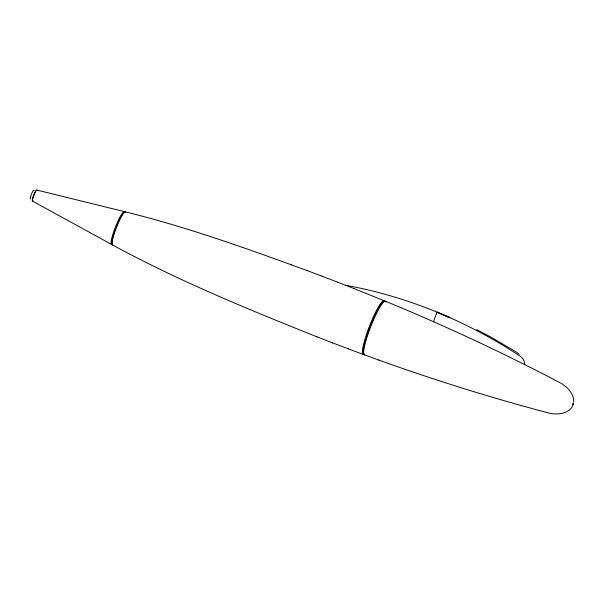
<?xml version="1.0" encoding="UTF-8"?>
<svg xmlns="http://www.w3.org/2000/svg" width="604" height="604" viewBox="0 0 604 604"><rect width="100%" height="100%" fill="white"/><g stroke="black" fill="none" stroke-linecap="round" stroke-linejoin="round"><path stroke-width="0.91" d="M573.702 402.332C574.283 393.959 567.466 386.862 560.625 383.027C503.6 353.068 445.163 325.783 385.571 301.298M433.649 321.872L434.389 319.199A7.218 1.261 -67.8 0 1 437.183 312.208L449.965 317.364M524.831 364.65L524 360.792A9.853 8.041 36.8 0 0 519.817 355.967A404.846 330.471 36.8 0 0 450.69 318.006L436.299 311.823A404.846 330.471 36.8 0 0 347.798 285.662A9.936 8.116 36.8 0 0 345.737 285.473M572.554 406.099C568.16 414.178 556.979 414.986 548.938 413.076C486.484 396.541 424.801 377.077 364.174 354.737M36.678 190.026L124.122 211.559M125.224 211.83C187.089 227.059 247.157 248.659 306.93 270.494M347.829 348.659L363.427 354.473M306.394 270.298L322.612 276.406M290.675 264.492L291.204 264.688M353.317 288.319L384.31 300.784M378.731 360.044L379.259 360.241M112.374 244.854C177.976 280.573 247.27 308.946 316.534 336.67L317.07 336.873M449.572 317.878L437.183 312.208A7.218 1.261 -67.8 0 1 437.545 312.54M332.162 342.717L348.365 348.863M322.075 276.202L338.255 282.415M316.534 336.67L332.698 342.921M337.719 282.211L353.861 288.523M476.73 329.686L490.221 336.73L515.952 351.8M32.389 201.049L111.385 244.31M516.511 352.162L519.198 354.238M32.82 200.89A5.927 0.891 -68.7 0 1 33.748 195.243A5.927 0.891 -68.7 0 1 36.889 190.426M112.669 243.842A17.614 2.658 -68.7 0 1 115.017 228.131A17.614 2.658 -68.7 0 1 124.666 212.079M112.699 244.982A17.758 2.673 -68.7 0 1 116.882 226.379A17.758 2.673 -68.7 0 1 125.768 212.359M364.129 354.208A28.864 4.349 -68.7 0 1 369.535 325.986A28.864 4.349 -68.7 0 1 384.657 301.441M364.703 354.941A28.841 4.349 -68.7 0 1 371.498 324.733A28.841 4.349 -68.7 0 1 385.918 301.962M364.31 354.065A28.161 4.243 -68.7 0 1 370.267 326.273A28.161 4.243 -68.7 0 1 384.688 301.683M112.465 244.152A17.071 2.575 -68.7 0 1 115.674 228.35A17.071 2.575 -68.7 0 1 124.5 212.283M33.016 197.553A5.466 0.823 -68.7 0 1 35.183 192.223A5.466 0.823 -68.7 0 1 36.678 190.615M32.457 200.294A5.466 0.823 -68.7 0 1 32.843 198.15M33.507 200.996A5.466 0.823 -68.7 0 1 33.341 200.83M30.494 199.041A4.824 0.725 -68.7 0 1 31.627 193.741A4.824 0.725 -68.7 0 1 33.945 190.668M572.977 404.008L572.864 405.088L573.241 403.615L572.879 405.058L572.977 404.008"/></g></svg>
